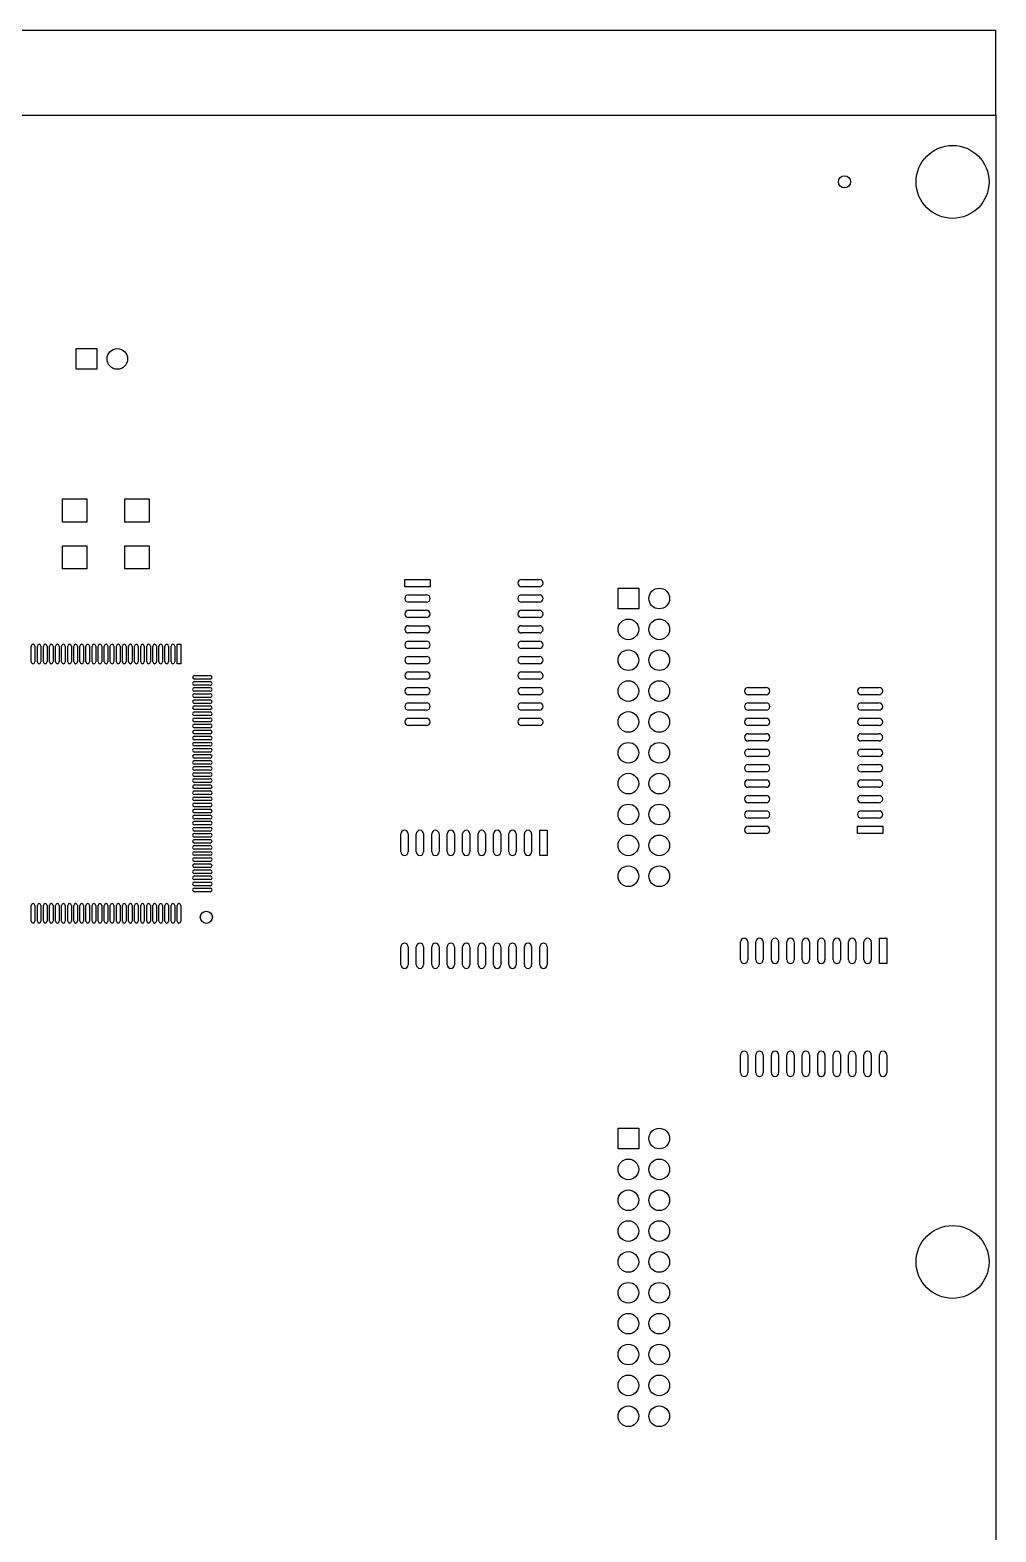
# Model space of a CAD drawing. Header units: millimetres. Extents: x 1470 to 1630, y 205 to 452.
# Drawn here: x 1550.7 to 1630.1, y 328.6 to 452.2 of the extents above; entities that cross this region are included whole.
import ezdxf

# ---------------------------------------------------------------- set-up
doc = ezdxf.new("R2010")
doc.units = ezdxf.units.MM
doc.layers.add('BG_OUTLINE', color=7, linetype='Continuous')
doc.layers.add('PIN_TOP', color=7, linetype='Continuous')

msp = doc.modelspace()

# ---------------------------------------------------------------- linework, layer by layer
at = {"color": 5}
for p in [(1470.13, 452.25), (1630.13, 445.25)]:
    msp.add_line(p, (1630.13, 452.25), dxfattribs=at)
at = {"layer": 'BG_OUTLINE', "color": 4}
msp.add_line((1470.13, 445.25), (1630.13, 445.25), dxfattribs=at)
at = {"layer": 'BG_OUTLINE', "color": 5}
msp.add_line((1630.13, 445.25), (1630.13, 212), dxfattribs=at)
at = {"layer": 'PIN_TOP'}
for p, q in [((1554.46, 424.33), (1554.46, 426.03)), ((1554.46, 426.03), (1556.16, 426.03)), ((1556.16, 426.03), (1556.16, 424.33)), ((1556.16, 424.33), (1554.46, 424.33)), ((1553.34, 413.655), (1555.34, 413.655)), ((1553.34, 411.755), (1553.34, 413.655)), ((1555.34, 413.655), (1555.34, 411.755)), ((1558.48, 413.655), (1560.48, 413.655)), ((1558.48, 411.755), (1558.48, 413.655)), ((1560.48, 413.655), (1560.48, 411.755)), ((1555.34, 411.755), (1553.34, 411.755)), ((1560.48, 411.755), (1558.48, 411.755)), ((1553.34, 407.905), (1553.34, 409.805)), ((1553.34, 409.805), (1555.34, 409.805)), ((1555.34, 409.805), (1555.34, 407.905)), ((1558.48, 407.905), (1558.48, 409.805)), ((1558.48, 409.805), (1560.48, 409.805)), ((1560.48, 409.805), (1560.48, 407.905)), ((1555.34, 407.905), (1553.34, 407.905)), ((1560.48, 407.905), (1558.48, 407.905)), ((1581.507, 406.43), (1581.507, 407.03)), ((1581.507, 407.03), (1583.582, 407.03)), ((1583.582, 407.03), (1583.582, 406.43)), ((1591.0975, 407.03), (1592.5725, 407.03)), ((1583.582, 406.43), (1581.507, 406.43)), ((1581.8075, 405.76), (1583.2825, 405.76)), ((1592.5725, 406.43), (1591.0975, 406.43)), ((1591.0975, 405.76), (1592.5725, 405.76)), ((1599.04, 406.31), (1600.74, 406.31)), ((1599.04, 404.61), (1599.04, 406.31)), ((1600.74, 406.31), (1600.74, 404.61)), ((1583.2825, 405.16), (1581.8075, 405.16)), ((1581.8075, 404.49), (1583.2825, 404.49)), ((1592.5725, 405.16), (1591.0975, 405.16)), ((1591.0975, 404.49), (1592.5725, 404.49)), ((1600.74, 404.61), (1599.04, 404.61)), ((1583.2825, 403.89), (1581.8075, 403.89)), ((1581.8075, 403.22), (1583.2825, 403.22)), ((1592.5725, 403.89), (1591.0975, 403.89)), ((1591.0975, 403.22), (1592.5725, 403.22)), ((1583.2825, 402.62), (1581.8075, 402.62)), ((1581.8075, 401.95), (1583.2825, 401.95)), ((1592.5725, 402.62), (1591.0975, 402.62)), ((1591.0975, 401.95), (1592.5725, 401.95)), ((1550.77, 400.245), (1550.77, 401.545)), ((1551.07, 401.545), (1551.07, 400.245)), ((1551.27, 400.245), (1551.27, 401.545)), ((1551.57, 401.545), (1551.57, 400.245)), ((1551.77, 400.245), (1551.77, 401.545)), ((1552.07, 401.545), (1552.07, 400.245)), ((1552.27, 400.245), (1552.27, 401.545)), ((1552.57, 401.545), (1552.57, 400.245)), ((1552.77, 400.245), (1552.77, 401.545)), ((1553.07, 401.545), (1553.07, 400.245)), ((1553.27, 400.245), (1553.27, 401.545)), ((1553.57, 401.545), (1553.57, 400.245)), ((1553.77, 400.245), (1553.77, 401.545)), ((1554.07, 401.545), (1554.07, 400.245)), ((1554.27, 400.245), (1554.27, 401.545)), ((1554.57, 401.545), (1554.57, 400.245)), ((1554.77, 400.245), (1554.77, 401.545)), ((1555.07, 401.545), (1555.07, 400.245)), ((1555.27, 400.245), (1555.27, 401.545)), ((1555.57, 401.545), (1555.57, 400.245)), ((1555.77, 400.245), (1555.77, 401.545)), ((1556.07, 401.545), (1556.07, 400.245)), ((1556.27, 400.245), (1556.27, 401.545)), ((1556.57, 401.545), (1556.57, 400.245)), ((1556.77, 400.245), (1556.77, 401.545)), ((1557.07, 401.545), (1557.07, 400.245)), ((1557.27, 400.245), (1557.27, 401.545)), ((1557.57, 401.545), (1557.57, 400.245)), ((1557.77, 400.245), (1557.77, 401.545)), ((1558.07, 401.545), (1558.07, 400.245)), ((1558.27, 400.245), (1558.27, 401.545)), ((1558.57, 401.545), (1558.57, 400.245)), ((1558.77, 400.245), (1558.77, 401.545)), ((1559.07, 401.545), (1559.07, 400.245)), ((1559.27, 400.245), (1559.27, 401.545)), ((1559.57, 401.545), (1559.57, 400.245)), ((1559.77, 400.245), (1559.77, 401.545)), ((1560.07, 401.545), (1560.07, 400.245)), ((1560.27, 400.245), (1560.27, 401.545)), ((1560.57, 401.545), (1560.57, 400.245)), ((1560.77, 400.245), (1560.77, 401.545)), ((1561.07, 401.545), (1561.07, 400.245)), ((1561.27, 400.245), (1561.27, 401.545)), ((1561.57, 401.545), (1561.57, 400.245)), ((1561.77, 400.245), (1561.77, 401.545)), ((1562.07, 401.545), (1562.07, 400.245)), ((1562.27, 400.245), (1562.27, 401.545)), ((1562.57, 401.545), (1562.57, 400.245)), ((1562.77, 401.695), (1563.07, 401.695)), ((1562.77, 400.095), (1562.77, 401.695)), ((1563.07, 401.695), (1563.07, 400.095)), ((1583.2825, 401.35), (1581.8075, 401.35)), ((1581.8075, 400.68), (1583.2825, 400.68)), ((1592.5725, 401.35), (1591.0975, 401.35)), ((1591.0975, 400.68), (1592.5725, 400.68)), ((1563.07, 400.095), (1562.77, 400.095)), ((1583.2825, 400.08), (1581.8075, 400.08)), ((1581.8075, 399.41), (1583.2825, 399.41)), ((1592.5725, 400.08), (1591.0975, 400.08)), ((1591.0975, 399.41), (1592.5725, 399.41)), ((1564.195, 399.12), (1565.495, 399.12)), ((1565.495, 398.82), (1564.195, 398.82)), ((1564.195, 398.62), (1565.495, 398.62)), ((1565.495, 398.32), (1564.195, 398.32)), ((1564.195, 398.12), (1565.495, 398.12)), ((1583.2825, 398.81), (1581.8075, 398.81)), ((1581.8075, 398.14), (1583.2825, 398.14)), ((1592.5725, 398.81), (1591.0975, 398.81)), ((1591.0975, 398.14), (1592.5725, 398.14)), ((1609.7475, 398.14), (1611.2225, 398.14)), ((1619.0375, 398.14), (1620.5125, 398.14)), ((1565.495, 397.82), (1564.195, 397.82)), ((1564.195, 397.62), (1565.495, 397.62)), ((1565.495, 397.32), (1564.195, 397.32)), ((1564.195, 397.12), (1565.495, 397.12)), ((1583.2825, 397.54), (1581.8075, 397.54)), ((1581.8075, 396.87), (1583.2825, 396.87)), ((1592.5725, 397.54), (1591.0975, 397.54)), ((1591.0975, 396.87), (1592.5725, 396.87)), ((1611.2225, 397.54), (1609.7475, 397.54)), ((1609.7475, 396.87), (1611.2225, 396.87)), ((1620.5125, 397.54), (1619.0375, 397.54)), ((1619.0375, 396.87), (1620.5125, 396.87)), ((1565.495, 396.82), (1564.195, 396.82)), ((1564.195, 396.62), (1565.495, 396.62)), ((1565.495, 396.32), (1564.195, 396.32)), ((1564.195, 396.12), (1565.495, 396.12)), ((1565.495, 395.82), (1564.195, 395.82)), ((1564.195, 395.62), (1565.495, 395.62)), ((1583.2825, 396.27), (1581.8075, 396.27)), ((1581.8075, 395.6), (1583.2825, 395.6)), ((1592.5725, 396.27), (1591.0975, 396.27)), ((1591.0975, 395.6), (1592.5725, 395.6)), ((1611.2225, 396.27), (1609.7475, 396.27)), ((1609.7475, 395.6), (1611.2225, 395.6)), ((1620.5125, 396.27), (1619.0375, 396.27)), ((1619.0375, 395.6), (1620.5125, 395.6)), ((1565.495, 395.32), (1564.195, 395.32)), ((1564.195, 395.12), (1565.495, 395.12)), ((1565.495, 394.82), (1564.195, 394.82)), ((1564.195, 394.62), (1565.495, 394.62)), ((1583.2825, 395), (1581.8075, 395)), ((1592.5725, 395), (1591.0975, 395)), ((1611.2225, 395), (1609.7475, 395)), ((1620.5125, 395), (1619.0375, 395)), ((1565.495, 394.32), (1564.195, 394.32)), ((1564.195, 394.12), (1565.495, 394.12)), ((1565.495, 393.82), (1564.195, 393.82)), ((1564.195, 393.62), (1565.495, 393.62)), ((1565.495, 393.32), (1564.195, 393.32)), ((1609.7475, 394.33), (1611.2225, 394.33)), ((1611.2225, 393.73), (1609.7475, 393.73)), ((1619.0375, 394.33), (1620.5125, 394.33)), ((1620.5125, 393.73), (1619.0375, 393.73)), ((1564.195, 393.12), (1565.495, 393.12)), ((1565.495, 392.82), (1564.195, 392.82)), ((1564.195, 392.62), (1565.495, 392.62)), ((1565.495, 392.32), (1564.195, 392.32)), ((1564.195, 392.12), (1565.495, 392.12)), ((1609.7475, 393.06), (1611.2225, 393.06)), ((1611.2225, 392.46), (1609.7475, 392.46)), ((1619.0375, 393.06), (1620.5125, 393.06)), ((1620.5125, 392.46), (1619.0375, 392.46)), ((1565.495, 391.82), (1564.195, 391.82)), ((1564.195, 391.62), (1565.495, 391.62)), ((1565.495, 391.32), (1564.195, 391.32)), ((1564.195, 391.12), (1565.495, 391.12)), ((1565.495, 390.82), (1564.195, 390.82)), ((1609.7475, 391.79), (1611.2225, 391.79)), ((1611.2225, 391.19), (1609.7475, 391.19)), ((1619.0375, 391.79), (1620.5125, 391.79)), ((1620.5125, 391.19), (1619.0375, 391.19)), ((1564.195, 390.62), (1565.495, 390.62)), ((1565.495, 390.32), (1564.195, 390.32)), ((1564.195, 390.12), (1565.495, 390.12)), ((1565.495, 389.82), (1564.195, 389.82)), ((1564.195, 389.62), (1565.495, 389.62)), ((1609.7475, 390.52), (1611.2225, 390.52)), ((1611.2225, 389.92), (1609.7475, 389.92)), ((1619.0375, 390.52), (1620.5125, 390.52)), ((1620.5125, 389.92), (1619.0375, 389.92)), ((1565.495, 389.32), (1564.195, 389.32)), ((1564.195, 389.12), (1565.495, 389.12)), ((1565.495, 388.82), (1564.195, 388.82)), ((1564.195, 388.62), (1565.495, 388.62)), ((1565.495, 388.32), (1564.195, 388.32)), ((1609.7475, 389.25), (1611.2225, 389.25)), ((1611.2225, 388.65), (1609.7475, 388.65)), ((1619.0375, 389.25), (1620.5125, 389.25)), ((1620.5125, 388.65), (1619.0375, 388.65)), ((1564.195, 388.12), (1565.495, 388.12)), ((1565.495, 387.82), (1564.195, 387.82)), ((1564.195, 387.62), (1565.495, 387.62)), ((1565.495, 387.32), (1564.195, 387.32)), ((1564.195, 387.12), (1565.495, 387.12)), ((1609.7475, 387.98), (1611.2225, 387.98)), ((1611.2225, 387.38), (1609.7475, 387.38)), ((1619.0375, 387.98), (1620.5125, 387.98)), ((1620.5125, 387.38), (1619.0375, 387.38)), ((1565.495, 386.82), (1564.195, 386.82)), ((1564.195, 386.62), (1565.495, 386.62)), ((1565.495, 386.32), (1564.195, 386.32)), ((1564.195, 386.12), (1565.495, 386.12)), ((1565.495, 385.82), (1564.195, 385.82)), ((1581.175, 384.6025), (1581.175, 386.0775)), ((1581.775, 386.0775), (1581.775, 384.6025)), ((1582.445, 384.6025), (1582.445, 386.0775)), ((1583.045, 386.0775), (1583.045, 384.6025)), ((1583.715, 384.6025), (1583.715, 386.0775)), ((1584.315, 386.0775), (1584.315, 384.6025)), ((1584.985, 384.6025), (1584.985, 386.0775)), ((1585.585, 386.0775), (1585.585, 384.6025)), ((1586.255, 384.6025), (1586.255, 386.0775)), ((1586.855, 386.0775), (1586.855, 384.6025)), ((1587.525, 384.6025), (1587.525, 386.0775)), ((1588.125, 386.0775), (1588.125, 384.6025)), ((1588.795, 384.6025), (1588.795, 386.0775)), ((1589.395, 386.0775), (1589.395, 384.6025)), ((1590.065, 384.6025), (1590.065, 386.0775)), ((1590.665, 386.0775), (1590.665, 384.6025)), ((1591.335, 384.6025), (1591.335, 386.0775)), ((1591.935, 386.0775), (1591.935, 384.6025)), ((1592.605, 386.3775), (1593.205, 386.3775)), ((1592.605, 384.3025), (1592.605, 386.3775)), ((1593.205, 386.3775), (1593.205, 384.3025)), ((1609.7475, 386.71), (1611.2225, 386.71)), ((1611.2225, 386.11), (1609.7475, 386.11)), ((1618.7375, 386.11), (1618.7375, 386.71)), ((1618.7375, 386.71), (1620.8125, 386.71)), ((1620.8125, 386.11), (1618.7375, 386.11)), ((1620.8125, 386.71), (1620.8125, 386.11)), ((1564.195, 385.62), (1565.495, 385.62)), ((1565.495, 385.32), (1564.195, 385.32)), ((1564.195, 385.12), (1565.495, 385.12)), ((1565.495, 384.82), (1564.195, 384.82)), ((1564.195, 384.62), (1565.495, 384.62)), ((1565.495, 384.32), (1564.195, 384.32)), ((1564.195, 384.12), (1565.495, 384.12)), ((1565.495, 383.82), (1564.195, 383.82)), ((1564.195, 383.62), (1565.495, 383.62)), ((1565.495, 383.32), (1564.195, 383.32)), ((1593.205, 384.3025), (1592.605, 384.3025)), ((1564.195, 383.12), (1565.495, 383.12)), ((1565.495, 382.82), (1564.195, 382.82)), ((1564.195, 382.62), (1565.495, 382.62)), ((1565.495, 382.32), (1564.195, 382.32)), ((1564.195, 382.12), (1565.495, 382.12)), ((1565.495, 381.82), (1564.195, 381.82)), ((1564.195, 381.62), (1565.495, 381.62)), ((1565.495, 381.32), (1564.195, 381.32)), ((1550.77, 378.895), (1550.77, 380.195)), ((1551.07, 380.195), (1551.07, 378.895)), ((1551.27, 378.895), (1551.27, 380.195)), ((1551.57, 380.195), (1551.57, 378.895)), ((1551.77, 378.895), (1551.77, 380.195)), ((1552.07, 380.195), (1552.07, 378.895)), ((1552.27, 378.895), (1552.27, 380.195)), ((1552.57, 380.195), (1552.57, 378.895)), ((1552.77, 378.895), (1552.77, 380.195)), ((1553.07, 380.195), (1553.07, 378.895)), ((1553.27, 378.895), (1553.27, 380.195)), ((1553.57, 380.195), (1553.57, 378.895)), ((1553.77, 378.895), (1553.77, 380.195)), ((1554.07, 380.195), (1554.07, 378.895)), ((1554.27, 378.895), (1554.27, 380.195)), ((1554.57, 380.195), (1554.57, 378.895)), ((1554.77, 378.895), (1554.77, 380.195)), ((1555.07, 380.195), (1555.07, 378.895)), ((1555.27, 378.895), (1555.27, 380.195)), ((1555.57, 380.195), (1555.57, 378.895)), ((1555.77, 378.895), (1555.77, 380.195)), ((1556.07, 380.195), (1556.07, 378.895)), ((1556.27, 378.895), (1556.27, 380.195)), ((1556.57, 380.195), (1556.57, 378.895)), ((1556.77, 378.895), (1556.77, 380.195)), ((1557.07, 380.195), (1557.07, 378.895)), ((1557.27, 378.895), (1557.27, 380.195)), ((1557.57, 380.195), (1557.57, 378.895)), ((1557.77, 378.895), (1557.77, 380.195)), ((1558.07, 380.195), (1558.07, 378.895)), ((1558.27, 378.895), (1558.27, 380.195)), ((1558.57, 380.195), (1558.57, 378.895)), ((1558.77, 378.895), (1558.77, 380.195)), ((1559.07, 380.195), (1559.07, 378.895)), ((1559.27, 378.895), (1559.27, 380.195)), ((1559.57, 380.195), (1559.57, 378.895)), ((1559.77, 378.895), (1559.77, 380.195)), ((1560.07, 380.195), (1560.07, 378.895)), ((1560.27, 378.895), (1560.27, 380.195)), ((1560.57, 380.195), (1560.57, 378.895)), ((1560.77, 378.895), (1560.77, 380.195)), ((1561.07, 380.195), (1561.07, 378.895)), ((1561.27, 378.895), (1561.27, 380.195)), ((1561.57, 380.195), (1561.57, 378.895)), ((1561.77, 378.895), (1561.77, 380.195)), ((1562.07, 380.195), (1562.07, 378.895)), ((1562.27, 378.895), (1562.27, 380.195)), ((1562.57, 380.195), (1562.57, 378.895)), ((1562.77, 378.895), (1562.77, 380.195)), ((1563.07, 380.195), (1563.07, 378.895)), ((1609.115, 375.7125), (1609.115, 377.1875)), ((1609.715, 377.1875), (1609.715, 375.7125)), ((1610.385, 375.7125), (1610.385, 377.1875)), ((1610.985, 377.1875), (1610.985, 375.7125)), ((1611.655, 375.7125), (1611.655, 377.1875)), ((1612.255, 377.1875), (1612.255, 375.7125)), ((1612.925, 375.7125), (1612.925, 377.1875)), ((1613.525, 377.1875), (1613.525, 375.7125)), ((1614.195, 375.7125), (1614.195, 377.1875)), ((1614.795, 377.1875), (1614.795, 375.7125)), ((1615.465, 375.7125), (1615.465, 377.1875)), ((1616.065, 377.1875), (1616.065, 375.7125)), ((1616.735, 375.7125), (1616.735, 377.1875)), ((1617.335, 377.1875), (1617.335, 375.7125)), ((1618.005, 375.7125), (1618.005, 377.1875)), ((1618.605, 377.1875), (1618.605, 375.7125)), ((1619.275, 375.7125), (1619.275, 377.1875)), ((1619.875, 377.1875), (1619.875, 375.7125)), ((1620.545, 377.4875), (1621.145, 377.4875)), ((1620.545, 375.4125), (1620.545, 377.4875)), ((1621.145, 377.4875), (1621.145, 375.4125)), ((1581.175, 375.3125), (1581.175, 376.7875)), ((1581.775, 376.7875), (1581.775, 375.3125)), ((1582.445, 375.3125), (1582.445, 376.7875)), ((1583.045, 376.7875), (1583.045, 375.3125)), ((1583.715, 375.3125), (1583.715, 376.7875)), ((1584.315, 376.7875), (1584.315, 375.3125)), ((1584.985, 375.3125), (1584.985, 376.7875)), ((1585.585, 376.7875), (1585.585, 375.3125)), ((1586.255, 375.3125), (1586.255, 376.7875)), ((1586.855, 376.7875), (1586.855, 375.3125)), ((1587.525, 375.3125), (1587.525, 376.7875)), ((1588.125, 376.7875), (1588.125, 375.3125)), ((1588.795, 375.3125), (1588.795, 376.7875)), ((1589.395, 376.7875), (1589.395, 375.3125)), ((1590.065, 375.3125), (1590.065, 376.7875)), ((1590.665, 376.7875), (1590.665, 375.3125)), ((1591.335, 375.3125), (1591.335, 376.7875)), ((1591.935, 376.7875), (1591.935, 375.3125)), ((1592.605, 375.3125), (1592.605, 376.7875)), ((1593.205, 376.7875), (1593.205, 375.3125)), ((1621.145, 375.4125), (1620.545, 375.4125)), ((1609.115, 366.4225), (1609.115, 367.8975)), ((1609.715, 367.8975), (1609.715, 366.4225)), ((1610.385, 366.4225), (1610.385, 367.8975)), ((1610.985, 367.8975), (1610.985, 366.4225)), ((1611.655, 366.4225), (1611.655, 367.8975)), ((1612.255, 367.8975), (1612.255, 366.4225)), ((1612.925, 366.4225), (1612.925, 367.8975)), ((1613.525, 367.8975), (1613.525, 366.4225)), ((1614.195, 366.4225), (1614.195, 367.8975)), ((1614.795, 367.8975), (1614.795, 366.4225)), ((1615.465, 366.4225), (1615.465, 367.8975)), ((1616.065, 367.8975), (1616.065, 366.4225)), ((1616.735, 366.4225), (1616.735, 367.8975)), ((1617.335, 367.8975), (1617.335, 366.4225)), ((1618.005, 366.4225), (1618.005, 367.8975)), ((1618.605, 367.8975), (1618.605, 366.4225)), ((1619.275, 366.4225), (1619.275, 367.8975)), ((1619.875, 367.8975), (1619.875, 366.4225)), ((1620.545, 366.4225), (1620.545, 367.8975)), ((1621.145, 367.8975), (1621.145, 366.4225)), ((1599.04, 361.86), (1600.74, 361.86)), ((1599.04, 360.16), (1599.04, 361.86)), ((1600.74, 361.86), (1600.74, 360.16)), ((1600.74, 360.16), (1599.04, 360.16))]:
    msp.add_line(p, q, dxfattribs=at)
for centre, radius in [((1626.56, 439.75), 3), ((1617.67, 439.75), 0.5), ((1557.85, 425.18), 0.85), ((1602.43, 405.46), 0.85), ((1599.89, 402.92), 0.85), ((1602.43, 402.92), 0.85), ((1599.89, 400.38), 0.85), ((1602.43, 400.38), 0.85), ((1599.89, 397.84), 0.85), ((1602.43, 397.84), 0.85), ((1599.89, 395.3), 0.85), ((1602.43, 395.3), 0.85), ((1599.89, 392.76), 0.85), ((1602.43, 392.76), 0.85), ((1599.89, 390.22), 0.85), ((1602.43, 390.22), 0.85), ((1599.89, 387.68), 0.85), ((1602.43, 387.68), 0.85), ((1599.89, 385.14), 0.85), ((1602.43, 385.14), 0.85), ((1599.89, 382.6), 0.85), ((1602.43, 382.6), 0.85), ((1565.17, 379.22), 0.5), ((1602.43, 361.01), 0.85), ((1599.89, 358.47), 0.85), ((1602.43, 358.47), 0.85), ((1599.89, 355.93), 0.85), ((1602.43, 355.93), 0.85), ((1599.89, 353.39), 0.85), ((1602.43, 353.39), 0.85), ((1626.56, 350.85), 3), ((1599.89, 350.85), 0.85), ((1602.43, 350.85), 0.85), ((1599.89, 348.31), 0.85), ((1602.43, 348.31), 0.85), ((1599.89, 345.77), 0.85), ((1602.43, 345.77), 0.85), ((1599.89, 343.23), 0.85), ((1602.43, 343.23), 0.85), ((1599.89, 340.69), 0.85), ((1602.43, 340.69), 0.85), ((1599.89, 338.15), 0.85), ((1602.43, 338.15), 0.85)]:
    msp.add_circle(centre, radius, dxfattribs=at)
for centre, radius, start, end in [((1591.0975, 406.73), 0.3, 90, 270), ((1592.5725, 406.73), 0.3, 270, 90), ((1581.8075, 405.46), 0.3, 90, 270), ((1583.2825, 405.46), 0.3, 270, 90), ((1591.0975, 405.46), 0.3, 90, 270), ((1592.5725, 405.46), 0.3, 270, 90), ((1581.8075, 404.19), 0.3, 90, 270), ((1583.2825, 404.19), 0.3, 270, 90), ((1591.0975, 404.19), 0.3, 90, 270), ((1592.5725, 404.19), 0.3, 270, 90), ((1581.8075, 402.92), 0.3, 90, 270), ((1583.2825, 402.92), 0.3, 270, 90), ((1591.0975, 402.92), 0.3, 90, 270), ((1592.5725, 402.92), 0.3, 270, 90), ((1581.8075, 401.65), 0.3, 90, 270), ((1583.2825, 401.65), 0.3, 270, 90), ((1591.0975, 401.65), 0.3, 90, 270), ((1592.5725, 401.65), 0.3, 270, 90), ((1550.92, 401.545), 0.15, 0, 180), ((1551.42, 401.545), 0.15, 0, 180), ((1551.92, 401.545), 0.15, 0, 180), ((1552.42, 401.545), 0.15, 0, 180), ((1552.92, 401.545), 0.15, 0, 180), ((1553.42, 401.545), 0.15, 0, 180), ((1553.92, 401.545), 0.15, 0, 180), ((1554.42, 401.545), 0.15, 0, 180), ((1554.92, 401.545), 0.15, 0, 180), ((1555.42, 401.545), 0.15, 0, 180), ((1555.92, 401.545), 0.15, 0, 180), ((1556.42, 401.545), 0.15, 0, 180), ((1556.92, 401.545), 0.15, 0, 180), ((1557.42, 401.545), 0.15, 0, 180), ((1557.92, 401.545), 0.15, 0, 180), ((1558.42, 401.545), 0.15, 0, 180), ((1558.92, 401.545), 0.15, 0, 180), ((1559.42, 401.545), 0.15, 0, 180), ((1559.92, 401.545), 0.15, 0, 180), ((1560.42, 401.545), 0.15, 0, 180), ((1560.92, 401.545), 0.15, 0, 180), ((1561.42, 401.545), 0.15, 0, 180), ((1561.92, 401.545), 0.15, 0, 180), ((1562.42, 401.545), 0.15, 0, 180), ((1581.8075, 400.38), 0.3, 90, 270), ((1583.2825, 400.38), 0.3, 270, 90), ((1591.0975, 400.38), 0.3, 90, 270), ((1592.5725, 400.38), 0.3, 270, 90), ((1550.92, 400.245), 0.15, 180, 0), ((1551.42, 400.245), 0.15, 180, 0), ((1551.92, 400.245), 0.15, 180, 0), ((1552.42, 400.245), 0.15, 180, 0), ((1552.92, 400.245), 0.15, 180, 0), ((1553.42, 400.245), 0.15, 180, 0), ((1553.92, 400.245), 0.15, 180, 0), ((1554.42, 400.245), 0.15, 180, 0), ((1554.92, 400.245), 0.15, 180, 0), ((1555.42, 400.245), 0.15, 180, 0), ((1555.92, 400.245), 0.15, 180, 0), ((1556.42, 400.245), 0.15, 180, 0), ((1556.92, 400.245), 0.15, 180, 0), ((1557.42, 400.245), 0.15, 180, 0), ((1557.92, 400.245), 0.15, 180, 0), ((1558.42, 400.245), 0.15, 180, 0), ((1558.92, 400.245), 0.15, 180, 0), ((1559.42, 400.245), 0.15, 180, 0), ((1559.92, 400.245), 0.15, 180, 0), ((1560.42, 400.245), 0.15, 180, 0), ((1560.92, 400.245), 0.15, 180, 0), ((1561.42, 400.245), 0.15, 180, 0), ((1561.92, 400.245), 0.15, 180, 0), ((1562.42, 400.245), 0.15, 180, 0), ((1581.8075, 399.11), 0.3, 90, 270), ((1583.2825, 399.11), 0.3, 270, 90), ((1591.0975, 399.11), 0.3, 90, 270), ((1592.5725, 399.11), 0.3, 270, 90), ((1564.195, 398.97), 0.15, 90, 270), ((1564.195, 398.47), 0.15, 90, 270), ((1564.195, 397.97), 0.15, 90, 270), ((1565.495, 398.97), 0.15, 270, 90), ((1565.495, 398.47), 0.15, 270, 90), ((1565.495, 397.97), 0.15, 270, 90), ((1581.8075, 397.84), 0.3, 90, 270), ((1583.2825, 397.84), 0.3, 270, 90), ((1591.0975, 397.84), 0.3, 90, 270), ((1592.5725, 397.84), 0.3, 270, 90), ((1609.7475, 397.84), 0.3, 90, 270), ((1611.2225, 397.84), 0.3, 270, 90), ((1619.0375, 397.84), 0.3, 90, 270), ((1620.5125, 397.84), 0.3, 270, 90), ((1564.195, 397.47), 0.15, 90, 270), ((1564.195, 396.97), 0.15, 90, 270), ((1565.495, 397.47), 0.15, 270, 90), ((1565.495, 396.97), 0.15, 270, 90), ((1581.8075, 396.57), 0.3, 90, 270), ((1583.2825, 396.57), 0.3, 270, 90), ((1591.0975, 396.57), 0.3, 90, 270), ((1592.5725, 396.57), 0.3, 270, 90), ((1609.7475, 396.57), 0.3, 90, 270), ((1611.2225, 396.57), 0.3, 270, 90), ((1619.0375, 396.57), 0.3, 90, 270), ((1620.5125, 396.57), 0.3, 270, 90), ((1564.195, 396.47), 0.15, 90, 270), ((1564.195, 395.97), 0.15, 90, 270), ((1564.195, 395.47), 0.15, 90, 270), ((1565.495, 396.47), 0.15, 270, 90), ((1565.495, 395.97), 0.15, 270, 90), ((1565.495, 395.47), 0.15, 270, 90), ((1581.8075, 395.3), 0.3, 90, 270), ((1583.2825, 395.3), 0.3, 270, 90), ((1591.0975, 395.3), 0.3, 90, 270), ((1592.5725, 395.3), 0.3, 270, 90), ((1609.7475, 395.3), 0.3, 90, 270), ((1611.2225, 395.3), 0.3, 270, 90), ((1619.0375, 395.3), 0.3, 90, 270), ((1620.5125, 395.3), 0.3, 270, 90), ((1564.195, 394.97), 0.15, 90, 270), ((1564.195, 394.47), 0.15, 90, 270), ((1565.495, 394.97), 0.15, 270, 90), ((1565.495, 394.47), 0.15, 270, 90), ((1564.195, 393.97), 0.15, 90, 270), ((1564.195, 393.47), 0.15, 90, 270), ((1565.495, 393.97), 0.15, 270, 90), ((1565.495, 393.47), 0.15, 270, 90), ((1609.7475, 394.03), 0.3, 90, 270), ((1611.2225, 394.03), 0.3, 270, 90), ((1619.0375, 394.03), 0.3, 90, 270), ((1620.5125, 394.03), 0.3, 270, 90), ((1564.195, 392.97), 0.15, 90, 270), ((1564.195, 392.47), 0.15, 90, 270), ((1564.195, 391.97), 0.15, 90, 270), ((1565.495, 392.97), 0.15, 270, 90), ((1565.495, 392.47), 0.15, 270, 90), ((1565.495, 391.97), 0.15, 270, 90), ((1609.7475, 392.76), 0.3, 90, 270), ((1611.2225, 392.76), 0.3, 270, 90), ((1619.0375, 392.76), 0.3, 90, 270), ((1620.5125, 392.76), 0.3, 270, 90), ((1564.195, 391.47), 0.15, 90, 270), ((1564.195, 390.97), 0.15, 90, 270), ((1565.495, 391.47), 0.15, 270, 90), ((1565.495, 390.97), 0.15, 270, 90), ((1609.7475, 391.49), 0.3, 90, 270), ((1611.2225, 391.49), 0.3, 270, 90), ((1619.0375, 391.49), 0.3, 90, 270), ((1620.5125, 391.49), 0.3, 270, 90), ((1564.195, 390.47), 0.15, 90, 270), ((1564.195, 389.97), 0.15, 90, 270), ((1564.195, 389.47), 0.15, 90, 270), ((1565.495, 390.47), 0.15, 270, 90), ((1565.495, 389.97), 0.15, 270, 90), ((1565.495, 389.47), 0.15, 270, 90), ((1609.7475, 390.22), 0.3, 90, 270), ((1611.2225, 390.22), 0.3, 270, 90), ((1619.0375, 390.22), 0.3, 90, 270), ((1620.5125, 390.22), 0.3, 270, 90), ((1564.195, 388.97), 0.15, 90, 270), ((1564.195, 388.47), 0.15, 90, 270), ((1565.495, 388.97), 0.15, 270, 90), ((1565.495, 388.47), 0.15, 270, 90), ((1609.7475, 388.95), 0.3, 90, 270), ((1611.2225, 388.95), 0.3, 270, 90), ((1619.0375, 388.95), 0.3, 90, 270), ((1620.5125, 388.95), 0.3, 270, 90), ((1564.195, 387.97), 0.15, 90, 270), ((1564.195, 387.47), 0.15, 90, 270), ((1564.195, 386.97), 0.15, 90, 270), ((1565.495, 387.97), 0.15, 270, 90), ((1565.495, 387.47), 0.15, 270, 90), ((1565.495, 386.97), 0.15, 270, 90), ((1609.7475, 387.68), 0.3, 90, 270), ((1611.2225, 387.68), 0.3, 270, 90), ((1619.0375, 387.68), 0.3, 90, 270), ((1620.5125, 387.68), 0.3, 270, 90), ((1564.195, 386.47), 0.15, 90, 270), ((1564.195, 385.97), 0.15, 90, 270), ((1565.495, 386.47), 0.15, 270, 90), ((1565.495, 385.97), 0.15, 270, 90), ((1581.475, 386.0775), 0.3, 0, 180), ((1582.745, 386.0775), 0.3, 0, 180), ((1584.015, 386.0775), 0.3, 0, 180), ((1585.285, 386.0775), 0.3, 0, 180), ((1586.555, 386.0775), 0.3, 0, 180), ((1587.825, 386.0775), 0.3, 0, 180), ((1589.095, 386.0775), 0.3, 0, 180), ((1590.365, 386.0775), 0.3, 0, 180), ((1591.635, 386.0775), 0.3, 0, 180), ((1609.7475, 386.41), 0.3, 90, 270), ((1611.2225, 386.41), 0.3, 270, 90), ((1564.195, 385.47), 0.15, 90, 270), ((1564.195, 384.97), 0.15, 90, 270), ((1564.195, 384.47), 0.15, 90, 270), ((1565.495, 385.47), 0.15, 270, 90), ((1565.495, 384.97), 0.15, 270, 90), ((1565.495, 384.47), 0.15, 270, 90), ((1581.475, 384.6025), 0.3, 180, 0), ((1582.745, 384.6025), 0.3, 180, 0), ((1584.015, 384.6025), 0.3, 180, 0), ((1585.285, 384.6025), 0.3, 180, 0), ((1586.555, 384.6025), 0.3, 180, 0), ((1587.825, 384.6025), 0.3, 180, 0), ((1589.095, 384.6025), 0.3, 180, 0), ((1590.365, 384.6025), 0.3, 180, 0), ((1591.635, 384.6025), 0.3, 180, 0), ((1564.195, 383.97), 0.15, 90, 270), ((1564.195, 383.47), 0.15, 90, 270), ((1565.495, 383.97), 0.15, 270, 90), ((1565.495, 383.47), 0.15, 270, 90), ((1564.195, 382.97), 0.15, 90, 270), ((1564.195, 382.47), 0.15, 90, 270), ((1564.195, 381.97), 0.15, 90, 270), ((1565.495, 382.97), 0.15, 270, 90), ((1565.495, 382.47), 0.15, 270, 90), ((1565.495, 381.97), 0.15, 270, 90), ((1564.195, 381.47), 0.15, 90, 270), ((1565.495, 381.47), 0.15, 270, 90), ((1550.92, 380.195), 0.15, 0, 180), ((1551.42, 380.195), 0.15, 0, 180), ((1551.92, 380.195), 0.15, 0, 180), ((1552.42, 380.195), 0.15, 0, 180), ((1552.92, 380.195), 0.15, 0, 180), ((1553.42, 380.195), 0.15, 0, 180), ((1553.92, 380.195), 0.15, 0, 180), ((1554.42, 380.195), 0.15, 0, 180), ((1554.92, 380.195), 0.15, 0, 180), ((1555.42, 380.195), 0.15, 0, 180), ((1555.92, 380.195), 0.15, 0, 180), ((1556.42, 380.195), 0.15, 0, 180), ((1556.92, 380.195), 0.15, 0, 180), ((1557.42, 380.195), 0.15, 0, 180), ((1557.92, 380.195), 0.15, 0, 180), ((1558.42, 380.195), 0.15, 0, 180), ((1558.92, 380.195), 0.15, 0, 180), ((1559.42, 380.195), 0.15, 0, 180), ((1559.92, 380.195), 0.15, 0, 180), ((1560.42, 380.195), 0.15, 0, 180), ((1560.92, 380.195), 0.15, 0, 180), ((1561.42, 380.195), 0.15, 0, 180), ((1561.92, 380.195), 0.15, 0, 180), ((1562.42, 380.195), 0.15, 0, 180), ((1562.92, 380.195), 0.15, 0, 180), ((1550.92, 378.895), 0.15, 180, 0), ((1551.42, 378.895), 0.15, 180, 0), ((1551.92, 378.895), 0.15, 180, 0), ((1552.42, 378.895), 0.15, 180, 0), ((1552.92, 378.895), 0.15, 180, 0), ((1553.42, 378.895), 0.15, 180, 0), ((1553.92, 378.895), 0.15, 180, 0), ((1554.42, 378.895), 0.15, 180, 0), ((1554.92, 378.895), 0.15, 180, 0), ((1555.42, 378.895), 0.15, 180, 0), ((1555.92, 378.895), 0.15, 180, 0), ((1556.42, 378.895), 0.15, 180, 0), ((1556.92, 378.895), 0.15, 180, 0), ((1557.42, 378.895), 0.15, 180, 0), ((1557.92, 378.895), 0.15, 180, 0), ((1558.42, 378.895), 0.15, 180, 0), ((1558.92, 378.895), 0.15, 180, 0), ((1559.42, 378.895), 0.15, 180, 0), ((1559.92, 378.895), 0.15, 180, 0), ((1560.42, 378.895), 0.15, 180, 0), ((1560.92, 378.895), 0.15, 180, 0), ((1561.42, 378.895), 0.15, 180, 0), ((1561.92, 378.895), 0.15, 180, 0), ((1562.42, 378.895), 0.15, 180, 0), ((1562.92, 378.895), 0.15, 180, 0), ((1581.475, 376.7875), 0.3, 0, 180), ((1582.745, 376.7875), 0.3, 0, 180), ((1584.015, 376.7875), 0.3, 0, 180), ((1585.285, 376.7875), 0.3, 0, 180), ((1586.555, 376.7875), 0.3, 0, 180), ((1587.825, 376.7875), 0.3, 0, 180), ((1589.095, 376.7875), 0.3, 0, 180), ((1590.365, 376.7875), 0.3, 0, 180), ((1591.635, 376.7875), 0.3, 0, 180), ((1592.905, 376.7875), 0.3, 0, 180), ((1609.415, 377.1875), 0.3, 0, 180), ((1610.685, 377.1875), 0.3, 0, 180), ((1611.955, 377.1875), 0.3, 0, 180), ((1613.225, 377.1875), 0.3, 0, 180), ((1614.495, 377.1875), 0.3, 0, 180), ((1615.765, 377.1875), 0.3, 0, 180), ((1617.035, 377.1875), 0.3, 0, 180), ((1618.305, 377.1875), 0.3, 0, 180), ((1619.575, 377.1875), 0.3, 0, 180), ((1581.475, 375.3125), 0.3, 180, 0), ((1582.745, 375.3125), 0.3, 180, 0), ((1584.015, 375.3125), 0.3, 180, 0), ((1585.285, 375.3125), 0.3, 180, 0), ((1586.555, 375.3125), 0.3, 180, 0), ((1587.825, 375.3125), 0.3, 180, 0), ((1589.095, 375.3125), 0.3, 180, 0), ((1590.365, 375.3125), 0.3, 180, 0), ((1591.635, 375.3125), 0.3, 180, 0), ((1592.905, 375.3125), 0.3, 180, 0), ((1609.415, 375.7125), 0.3, 180, 0), ((1610.685, 375.7125), 0.3, 180, 0), ((1611.955, 375.7125), 0.3, 180, 0), ((1613.225, 375.7125), 0.3, 180, 0), ((1614.495, 375.7125), 0.3, 180, 0), ((1615.765, 375.7125), 0.3, 180, 0), ((1617.035, 375.7125), 0.3, 180, 0), ((1618.305, 375.7125), 0.3, 180, 0), ((1619.575, 375.7125), 0.3, 180, 0), ((1609.415, 367.8975), 0.3, 0, 180), ((1610.685, 367.8975), 0.3, 0, 180), ((1611.955, 367.8975), 0.3, 0, 180), ((1613.225, 367.8975), 0.3, 0, 180), ((1614.495, 367.8975), 0.3, 0, 180), ((1615.765, 367.8975), 0.3, 0, 180), ((1617.035, 367.8975), 0.3, 0, 180), ((1618.305, 367.8975), 0.3, 0, 180), ((1619.575, 367.8975), 0.3, 0, 180), ((1620.845, 367.8975), 0.3, 0, 180), ((1609.415, 366.4225), 0.3, 180, 0), ((1610.685, 366.4225), 0.3, 180, 0), ((1611.955, 366.4225), 0.3, 180, 0), ((1613.225, 366.4225), 0.3, 180, 0), ((1614.495, 366.4225), 0.3, 180, 0), ((1615.765, 366.4225), 0.3, 180, 0), ((1617.035, 366.4225), 0.3, 180, 0), ((1618.305, 366.4225), 0.3, 180, 0), ((1619.575, 366.4225), 0.3, 180, 0), ((1620.845, 366.4225), 0.3, 180, 0)]:
    msp.add_arc(centre, radius, start, end, dxfattribs=at)

doc.saveas('drawing.dxf')
